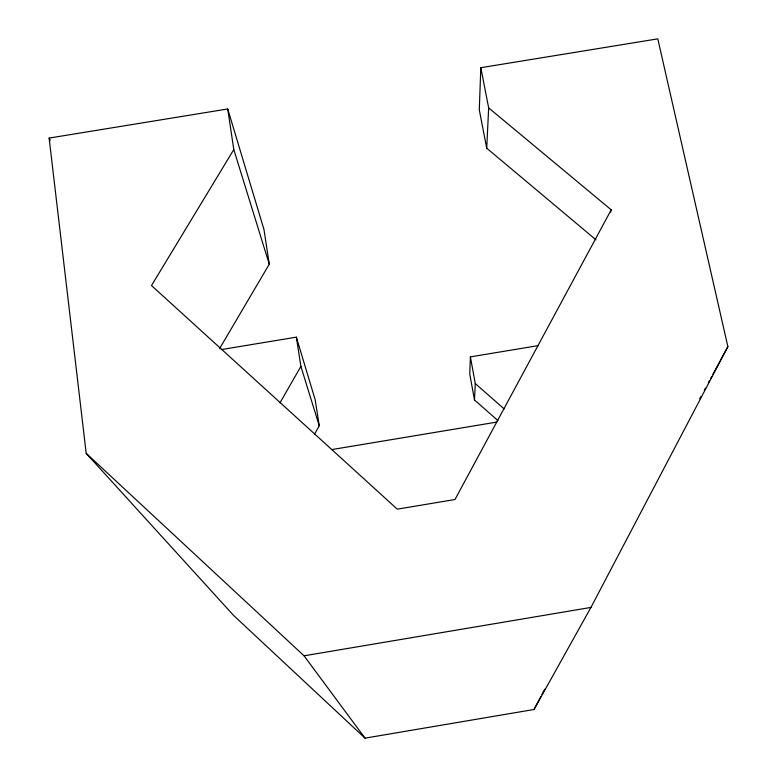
<?xml version="1.0" encoding="UTF-8"?>
<svg xmlns="http://www.w3.org/2000/svg" width="777" height="777" viewBox="0 0 777 777"><rect width="100%" height="100%" fill="white"/><g stroke="black" fill="none" stroke-linecap="round" stroke-linejoin="round"><path stroke-width="1.17" d="M538.374 345.6L470.386 356.886L469.755 374.135L474.494 399.961L497.95 420.619M219.609 348.562L269.269 264.199L263.966 229.487L227.729 108.965L49.126 138.083L86.198 453.331L233.605 615.433L365.044 738.15L534.042 709.488L590.928 607.429L727.874 346.639L657.789 38.85L480.817 67.706L479.292 109.878L486.713 148.184L596.017 239.85M474.494 399.961L475.291 383.566L470.386 356.886M486.713 148.184L488.665 107.896L480.817 67.706M610.644 212.121L611.208 209.829L488.665 107.896M534.042 709.488L540.802 696.629M541.919 694.492L544.735 689.131M611.208 209.829L454.982 499.514L397.28 509.168L151.505 285.547L233.799 149.553L227.729 108.965M699.679 398.766L700.825 396.639M704.283 390.258L705.429 388.131M708.303 382.808L709.459 380.681M710.605 378.554L711.761 376.427M712.907 374.3L727.874 346.639M314.52 434.149L319.26 425.786L315.19 399.805L296.348 337.16L221.299 349.582M279.953 402.875L300.893 366.414L296.348 337.16M86.198 453.331L304.05 655.817L590.928 607.429M331.798 449.582L496.726 422.096M475.291 383.566L504.156 408.906M304.05 655.817L365.044 738.15M49.126 138.083L50.311 140.2M233.799 149.553L269.269 264.199M300.893 366.414L319.26 425.786"/></g></svg>
